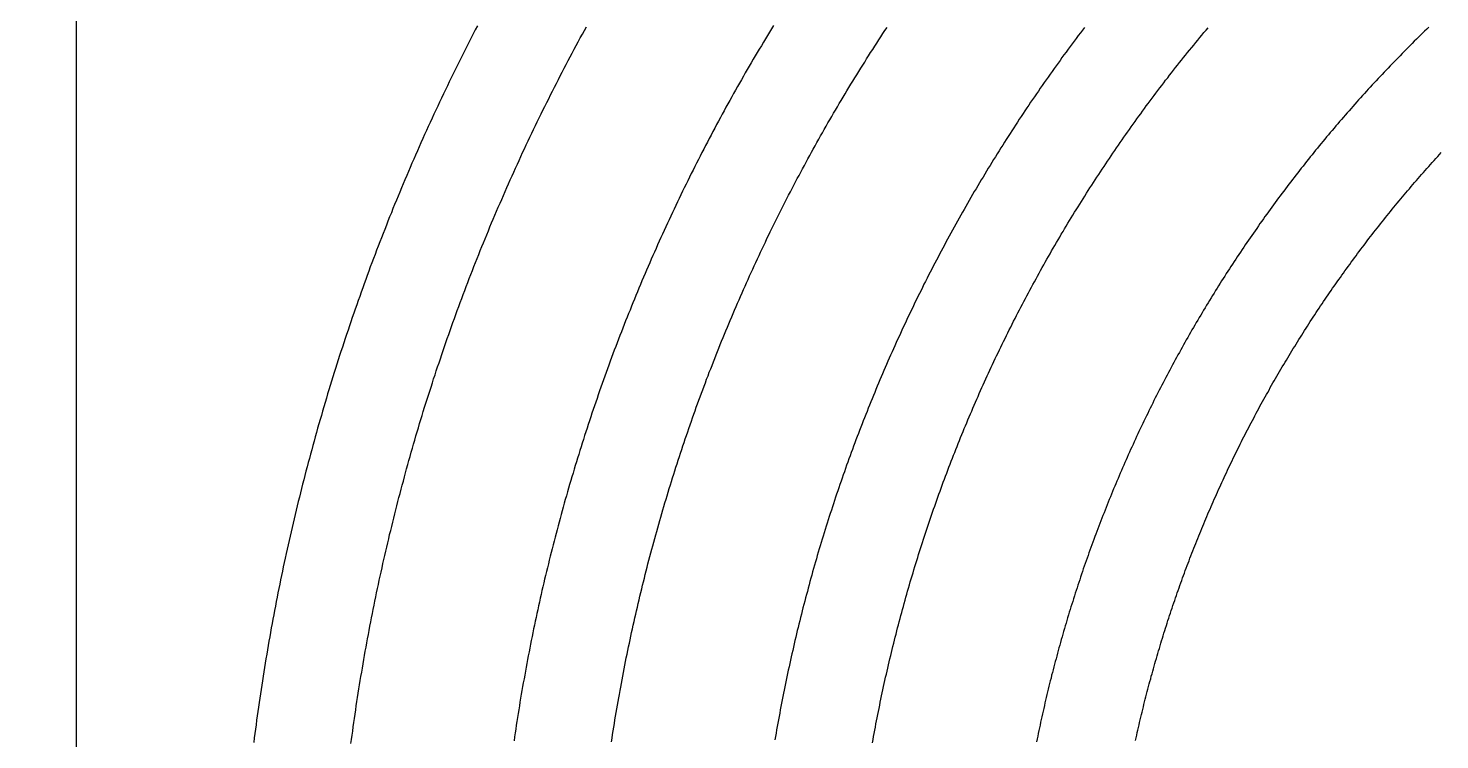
# Model space of a CAD drawing. Header units: inches. Extents: x -43479 to 56521, y -44741 to 59530.
# Drawn here: x -21951 to -20199, y 3316 to 4199 of the extents above; entities that cross this region are included whole.
import ezdxf

# ---------------------------------------------------------------- set-up
doc = ezdxf.new("R2010")
doc.units = ezdxf.units.IN
doc.header["$MEASUREMENT"] = 0

# ---------------------------------------------------------------- blocks, each defined once
blk = doc.blocks.new('kanishk_spiralEditV1')
for points in [[(5079.6, 2702.4), (5082.2, 2697.5), (5084.8, 2692.5), (5087.3, 2687.6), (5089.8, 2682.6), (5092.3, 2677.7), (5094.9, 2672.7), (5097.3, 2667.7), (5099.8, 2662.7), (5102.3, 2657.8), (5104.8, 2652.8), (5107.2, 2647.8), (5109.7, 2642.8), (5112.1, 2637.8), (5114.5, 2632.8), (5116.9, 2627.8), (5119.3, 2622.8), (5121.7, 2617.8), (5124.1, 2612.7), (5126.5, 2607.7), (5128.8, 2602.7), (5131.2, 2597.6), (5133.5, 2592.6), (5135.9, 2587.6), (5138.2, 2582.5), (5140.5, 2577.4), (5142.8, 2572.4), (5145.1, 2567.3), (5147.3, 2562.3), (5149.6, 2557.2), (5151.9, 2552.1), (5154.1, 2547), (5156.3, 2541.9), (5158.6, 2536.8), (5160.8, 2531.7), (5163, 2526.6), (5165.1, 2521.5), (5167.3, 2516.4), (5169.5, 2511.3), (5171.6, 2506.2), (5173.8, 2501.1), (5175.9, 2495.9), (5178, 2490.8), (5180.2, 2485.7), (5182.3, 2480.5), (5184.4, 2475.4), (5186.4, 2470.2), (5188.5, 2465.1), (5190.6, 2459.9), (5192.6, 2454.8), (5194.6, 2449.6), (5196.7, 2444.4), (5198.7, 2439.3), (5200.7, 2434.1), (5202.7, 2428.9), (5204.7, 2423.7), (5206.6, 2418.5), (5208.6, 2413.3), (5210.5, 2408.2), (5212.5, 2403), (5214.4, 2397.7), (5216.3, 2392.5), (5218.2, 2387.3), (5220.1, 2382.1), (5222, 2376.9), (5223.9, 2371.7), (5225.7, 2366.4), (5227.6, 2361.2), (5229.4, 2356), (5231.3, 2350.7), (5233.1, 2345.5), (5234.9, 2340.3), (5236.7, 2335), (5238.5, 2329.8), (5240.2, 2324.5), (5242, 2319.2), (5243.7, 2314), (5245.5, 2308.7), (5247.2, 2303.4), (5248.9, 2298.2), (5250.6, 2292.9), (5252.3, 2287.6), (5254, 2282.3), (5255.7, 2277.1), (5257.3, 2271.8), (5259, 2266.5), (5260.6, 2261.2), (5262.3, 2255.9), (5263.9, 2250.6), (5265.5, 2245.3), (5267.1, 2240), (5268.7, 2234.7), (5270.2, 2229.3), (5271.8, 2224), (5273.3, 2218.7), (5274.9, 2213.4), (5276.4, 2208), (5277.9, 2202.7), (5279.4, 2197.4), (5280.9, 2192.1), (5282.4, 2186.7), (5283.9, 2181.4), (5285.3, 2176), (5286.8, 2170.7), (5288.2, 2165.3), (5289.6, 2160), (5291.1, 2154.6), (5292.5, 2149.3), (5293.9, 2143.9), (5295.2, 2138.5), (5296.6, 2133.2), (5298, 2127.8), (5299.3, 2122.4), (5300.6, 2117.1), (5302, 2111.7), (5303.3, 2106.3), (5304.6, 2100.9), (5305.9, 2095.5), (5307.1, 2090.2), (5308.4, 2084.8), (5309.7, 2079.4), (5310.9, 2074), (5312.2, 2068.6), (5313.4, 2063.2), (5314.6, 2057.8), (5315.8, 2052.4), (5317, 2047), (5318.1, 2041.6), (5319.3, 2036.2), (5320.5, 2030.7), (5321.6, 2025.3), (5322.7, 2019.9), (5323.9, 2014.5), (5325, 2009.1), (5326.1, 2003.7), (5327.2, 1998.2), (5328.2, 1992.8), (5329.3, 1987.4), (5330.3, 1981.9), (5331.4, 1976.5), (5332.4, 1971.1), (5333.4, 1965.6), (5334.4, 1960.2), (5335.4, 1954.8), (5336.4, 1949.3), (5337.4, 1943.9), (5338.3, 1938.4), (5339.3, 1933), (5340.2, 1927.5), (5341.1, 1922.1), (5342.1, 1916.6), (5343, 1911.2), (5343.9, 1905.7), (5344.7, 1900.3), (5345.6, 1894.8), (5346.5, 1889.3), (5347.3, 1883.9), (5348.1, 1878.4), (5349, 1872.9), (5349.8, 1867.5), (5350.6, 1862), (5351.4, 1856.5), (5352.1, 1851.1), (5352.9, 1845.6), (5353.7, 1840.1), (5354.4, 1834.6), (5355.1, 1829.2), (5355.8, 1823.7), (5356.6, 1818.2), (5357.2, 1812.7)], [(4711.9, 2702.8), (4714.5, 2698.7), (4717, 2694.5), (4719.6, 2690.3), (4722.1, 2686.1), (4724.6, 2681.9), (4727.1, 2677.7), (4729.7, 2673.5), (4732.2, 2669.3), (4734.7, 2665.1), (4737.1, 2660.9), (4739.6, 2656.6), (4742.1, 2652.4), (4744.5, 2648.2), (4747, 2643.9), (4749.4, 2639.7), (4751.9, 2635.4), (4754.3, 2631.2), (4756.7, 2626.9), (4759.1, 2622.6), (4761.5, 2618.4), (4763.9, 2614.1), (4766.3, 2609.8), (4768.6, 2605.5), (4771, 2601.2), (4773.3, 2597), (4775.7, 2592.7), (4778, 2588.4), (4780.3, 2584), (4782.7, 2579.7), (4785, 2575.4), (4787.3, 2571.1), (4789.5, 2566.8), (4791.8, 2562.4), (4794.1, 2558.1), (4796.3, 2553.8), (4798.6, 2549.4), (4800.8, 2545.1), (4803.1, 2540.7), (4805.3, 2536.4), (4807.5, 2532), (4809.7, 2527.6), (4811.9, 2523.3), (4814.1, 2518.9), (4816.3, 2514.5), (4818.4, 2510.1), (4820.6, 2505.7), (4822.7, 2501.3), (4824.9, 2496.9), (4827, 2492.5), (4829.1, 2488.1), (4831.2, 2483.7), (4833.3, 2479.3), (4835.4, 2474.9), (4837.5, 2470.5), (4839.6, 2466), (4841.6, 2461.6), (4843.7, 2457.2), (4845.7, 2452.7), (4847.8, 2448.3), (4849.8, 2443.8), (4851.8, 2439.4), (4853.8, 2434.9), (4855.8, 2430.5), (4857.8, 2426), (4859.8, 2421.5), (4861.7, 2417.1), (4863.7, 2412.6), (4865.7, 2408.1), (4867.6, 2403.6), (4869.5, 2399.1), (4871.5, 2394.7), (4873.4, 2390.2), (4875.3, 2385.7), (4877.2, 2381.2), (4879, 2376.6), (4880.9, 2372.1), (4882.8, 2367.6), (4884.6, 2363.1), (4886.5, 2358.6), (4888.3, 2354.1), (4890.1, 2349.5), (4892, 2345), (4893.8, 2340.5), (4895.6, 2335.9), (4897.4, 2331.4), (4899.1, 2326.8), (4900.9, 2322.3), (4902.7, 2317.7), (4904.4, 2313.2), (4906.2, 2308.6), (4907.9, 2304.1), (4909.6, 2299.5), (4911.3, 2294.9), (4913, 2290.4), (4914.7, 2285.8), (4916.4, 2281.2), (4918.1, 2276.6), (4919.7, 2272), (4921.4, 2267.4), (4923, 2262.8), (4924.7, 2258.2), (4926.3, 2253.6), (4927.9, 2249), (4929.5, 2244.4), (4931.1, 2239.8), (4932.7, 2235.2), (4934.3, 2230.6), (4935.8, 2226), (4937.4, 2221.4), (4938.9, 2216.7), (4940.5, 2212.1), (4942, 2207.5), (4943.5, 2202.8), (4945, 2198.2), (4946.5, 2193.6), (4948, 2188.9), (4949.5, 2184.3), (4950.9, 2179.6), (4952.4, 2175), (4953.8, 2170.3), (4955.3, 2165.7), (4956.7, 2161), (4958.1, 2156.4), (4959.5, 2151.7), (4960.9, 2147), (4962.3, 2142.4), (4963.7, 2137.7), (4965.1, 2133), (4966.4, 2128.3), (4967.8, 2123.6), (4969.1, 2119), (4970.5, 2114.3), (4971.8, 2109.6), (4973.1, 2104.9), (4974.4, 2100.2), (4975.7, 2095.5), (4977, 2090.8), (4978.2, 2086.1), (4979.5, 2081.4), (4980.7, 2076.7), (4982, 2072), (4983.2, 2067.3), (4984.4, 2062.6), (4985.6, 2057.9), (4986.8, 2053.1), (4988, 2048.4), (4989.2, 2043.7), (4990.4, 2039), (4991.5, 2034.2), (4992.7, 2029.5), (4993.8, 2024.8), (4995, 2020), (4996.1, 2015.3), (4997.2, 2010.6), (4998.3, 2005.8), (4999.4, 2001.1), (5000.5, 1996.4), (5001.6, 1991.6), (5002.6, 1986.9), (5003.7, 1982.1), (5004.7, 1977.4), (5005.7, 1972.6), (5006.8, 1967.8), (5007.8, 1963.1), (5008.8, 1958.3), (5009.8, 1953.6), (5010.7, 1948.8), (5011.7, 1944), (5012.7, 1939.3), (5013.6, 1934.5), (5014.6, 1929.7), (5015.5, 1925), (5016.4, 1920.2), (5017.3, 1915.4), (5018.2, 1910.6), (5019.1, 1905.9), (5020, 1901.1), (5020.9, 1896.3), (5021.7, 1891.5), (5022.6, 1886.7), (5023.4, 1881.9), (5024.3, 1877.1), (5025.1, 1872.4), (5025.9, 1867.6), (5026.7, 1862.8), (5027.5, 1858), (5028.3, 1853.2), (5029, 1848.4), (5029.8, 1843.6), (5030.5, 1838.8), (5031.3, 1834), (5032, 1829.2), (5032.7, 1824.4), (5033.4, 1819.6), (5034.1, 1814.8)], [(4326, 2700.3), (4328.6, 2697), (4331.1, 2693.6), (4333.7, 2690.2), (4336.2, 2686.8), (4338.8, 2683.4), (4341.3, 2680), (4343.8, 2676.6), (4346.3, 2673.2), (4348.9, 2669.8), (4351.4, 2666.4), (4353.9, 2662.9), (4356.3, 2659.5), (4358.8, 2656.1), (4361.3, 2652.6), (4363.8, 2649.2), (4366.2, 2645.7), (4368.7, 2642.3), (4371.1, 2638.8), (4373.5, 2635.3), (4376, 2631.9), (4378.4, 2628.4), (4380.8, 2624.9), (4383.2, 2621.4), (4385.6, 2617.9), (4388, 2614.4), (4390.4, 2610.9), (4392.8, 2607.4), (4395.1, 2603.9), (4397.5, 2600.4), (4399.9, 2596.9), (4402.2, 2593.4), (4404.5, 2589.8), (4406.9, 2586.3), (4409.2, 2582.8), (4411.5, 2579.2), (4413.8, 2575.7), (4416.1, 2572.1), (4418.4, 2568.6), (4420.7, 2565), (4423, 2561.4), (4425.3, 2557.9), (4427.5, 2554.3), (4429.8, 2550.7), (4432, 2547.1), (4434.3, 2543.5), (4436.5, 2539.9), (4438.7, 2536.3), (4440.9, 2532.7), (4443.2, 2529.1), (4445.4, 2525.5), (4447.5, 2521.9), (4449.7, 2518.3), (4451.9, 2514.6), (4454.1, 2511), (4456.2, 2507.4), (4458.4, 2503.7), (4460.6, 2500.1), (4462.7, 2496.5), (4464.8, 2492.8), (4467, 2489.1), (4469.1, 2485.5), (4471.2, 2481.8), (4473.3, 2478.2), (4475.4, 2474.5), (4477.5, 2470.8), (4479.5, 2467.1), (4481.6, 2463.4), (4483.7, 2459.8), (4485.7, 2456.1), (4487.8, 2452.4), (4489.8, 2448.7), (4491.8, 2445), (4493.9, 2441.3), (4495.9, 2437.5), (4497.9, 2433.8), (4499.9, 2430.1), (4501.9, 2426.4), (4503.9, 2422.6), (4505.8, 2418.9), (4507.8, 2415.2), (4509.8, 2411.4), (4511.7, 2407.7), (4513.7, 2403.9), (4515.6, 2400.2), (4517.5, 2396.4), (4519.5, 2392.7), (4521.4, 2388.9), (4523.3, 2385.1), (4525.2, 2381.4), (4527.1, 2377.6), (4528.9, 2373.8), (4530.8, 2370), (4532.7, 2366.2), (4534.5, 2362.5), (4536.4, 2358.7), (4538.2, 2354.9), (4540, 2351.1), (4541.9, 2347.3), (4543.7, 2343.4), (4545.5, 2339.6), (4547.3, 2335.8), (4549.1, 2332), (4550.9, 2328.2), (4552.6, 2324.4), (4554.4, 2320.5), (4556.2, 2316.7), (4557.9, 2312.8), (4559.7, 2309), (4561.4, 2305.2), (4563.1, 2301.3), (4564.8, 2297.5), (4566.6, 2293.6), (4568.3, 2289.8), (4570, 2285.9), (4571.6, 2282), (4573.3, 2278.2), (4575, 2274.3), (4576.6, 2270.4), (4578.3, 2266.5), (4579.9, 2262.7), (4581.6, 2258.8), (4583.2, 2254.9), (4584.8, 2251), (4586.4, 2247.1), (4588, 2243.2), (4589.6, 2239.3), (4591.2, 2235.4), (4592.8, 2231.5), (4594.4, 2227.6), (4595.9, 2223.7), (4597.5, 2219.8), (4599, 2215.8), (4600.6, 2211.9), (4602.1, 2208), (4603.6, 2204.1), (4605.1, 2200.1), (4606.6, 2196.2), (4608.1, 2192.3), (4609.6, 2188.3), (4611.1, 2184.4), (4612.6, 2180.5), (4614, 2176.5), (4615.5, 2172.6), (4616.9, 2168.6), (4618.4, 2164.6), (4619.8, 2160.7), (4621.2, 2156.7), (4622.6, 2152.8), (4624, 2148.8), (4625.4, 2144.8), (4626.8, 2140.9), (4628.2, 2136.9), (4629.6, 2132.9), (4630.9, 2128.9), (4632.3, 2124.9), (4633.6, 2120.9), (4635, 2117), (4636.3, 2113), (4637.6, 2109), (4638.9, 2105), (4640.2, 2101), (4641.5, 2097), (4642.8, 2093), (4644.1, 2089), (4645.4, 2085), (4646.6, 2081), (4647.9, 2076.9), (4649.1, 2072.9), (4650.3, 2068.9), (4651.6, 2064.9), (4652.8, 2060.9), (4654, 2056.8), (4655.2, 2052.8), (4656.4, 2048.8), (4657.6, 2044.7), (4658.8, 2040.7), (4659.9, 2036.7), (4661.1, 2032.6), (4662.2, 2028.6), (4663.4, 2024.6), (4664.5, 2020.5), (4665.6, 2016.5), (4666.7, 2012.4), (4667.9, 2008.4), (4669, 2004.3), (4670, 2000.2), (4671.1, 1996.2), (4672.2, 1992.1), (4673.3, 1988.1), (4674.3, 1984), (4675.4, 1979.9), (4676.4, 1975.9), (4677.4, 1971.8), (4678.5, 1967.7), (4679.5, 1963.7), (4680.5, 1959.6), (4681.5, 1955.5), (4682.5, 1951.4), (4683.4, 1947.3), (4684.4, 1943.3), (4685.4, 1939.2), (4686.3, 1935.1), (4687.3, 1931), (4688.2, 1926.9), (4689.1, 1922.8), (4690, 1918.7), (4691, 1914.6), (4691.9, 1910.5), (4692.7, 1906.4), (4693.6, 1902.3), (4694.5, 1898.2), (4695.4, 1894.1), (4696.2, 1890), (4697.1, 1885.9), (4697.9, 1881.8), (4698.8, 1877.7), (4699.6, 1873.6), (4700.4, 1869.5), (4701.2, 1865.4), (4702, 1861.2), (4702.8, 1857.1), (4703.6, 1853), (4704.3, 1848.9), (4705.1, 1844.8), (4705.8, 1840.6), (4706.6, 1836.5), (4707.3, 1832.4), (4708.1, 1828.3), (4708.8, 1824.1), (4709.5, 1820), (4710.2, 1815.9)], [(3898.6, 2700.7), (3901.1, 2698.2), (3903.7, 2695.7), (3906.3, 2693.2), (3908.9, 2690.7), (3911.4, 2688.2), (3914, 2685.7), (3916.5, 2683.2), (3919.1, 2680.6), (3921.6, 2678.1), (3924.1, 2675.5), (3926.7, 2673), (3929.2, 2670.5), (3931.7, 2667.9), (3934.2, 2665.3), (3936.7, 2662.8), (3939.2, 2660.2), (3941.7, 2657.6), (3944.2, 2655), (3946.7, 2652.5), (3949.1, 2649.9), (3951.6, 2647.3), (3954.1, 2644.7), (3956.5, 2642.1), (3959, 2639.5), (3961.4, 2636.8), (3963.9, 2634.2), (3966.3, 2631.6), (3968.8, 2629), (3971.2, 2626.3), (3973.6, 2623.7), (3976, 2621.1), (3978.4, 2618.4), (3980.8, 2615.7), (3983.2, 2613.1), (3985.6, 2610.4), (3988, 2607.8), (3990.4, 2605.1), (3992.8, 2602.4), (3995.1, 2599.7), (3997.5, 2597), (3999.8, 2594.3), (4002.2, 2591.6), (4004.5, 2588.9), (4006.9, 2586.2), (4009.2, 2583.5), (4011.5, 2580.8), (4013.9, 2578.1), (4016.2, 2575.3), (4018.5, 2572.6), (4020.8, 2569.9), (4023.1, 2567.1), (4025.4, 2564.4), (4027.7, 2561.6), (4030, 2558.9), (4032.2, 2556.1), (4034.5, 2553.4), (4036.8, 2550.6), (4039, 2547.8), (4041.3, 2545.1), (4043.5, 2542.3), (4045.8, 2539.5), (4048, 2536.7), (4050.2, 2533.9), (4052.4, 2531.1), (4054.7, 2528.3), (4056.9, 2525.5), (4059.1, 2522.7), (4061.3, 2519.9), (4063.5, 2517), (4065.6, 2514.2), (4067.8, 2511.4), (4070, 2508.5), (4072.2, 2505.7), (4074.3, 2502.9), (4076.5, 2500), (4078.6, 2497.2), (4080.8, 2494.3), (4082.9, 2491.4), (4085, 2488.6), (4087.2, 2485.7), (4089.3, 2482.8), (4091.4, 2480), (4093.5, 2477.1), (4095.6, 2474.2), (4097.7, 2471.3), (4099.8, 2468.4), (4101.9, 2465.5), (4103.9, 2462.6), (4106, 2459.7), (4108.1, 2456.8), (4110.1, 2453.9), (4112.2, 2450.9), (4114.2, 2448), (4116.2, 2445.1), (4118.3, 2442.2), (4120.3, 2439.2), (4122.3, 2436.3), (4124.3, 2433.3), (4126.3, 2430.4), (4128.3, 2427.4), (4130.3, 2424.5), (4132.3, 2421.5), (4134.3, 2418.5), (4136.3, 2415.6), (4138.2, 2412.6), (4140.2, 2409.6), (4142.2, 2406.6), (4144.1, 2403.7), (4146.1, 2400.7), (4148, 2397.7), (4149.9, 2394.7), (4151.8, 2391.7), (4153.8, 2388.7), (4155.7, 2385.7), (4157.6, 2382.7), (4159.5, 2379.7), (4161.4, 2376.6), (4163.2, 2373.6), (4165.1, 2370.6), (4167, 2367.6), (4168.9, 2364.5), (4170.7, 2361.5), (4172.6, 2358.4), (4174.4, 2355.4), (4176.3, 2352.3), (4178.1, 2349.3), (4179.9, 2346.2), (4181.7, 2343.2), (4183.5, 2340.1), (4185.4, 2337.1), (4187.2, 2334), (4188.9, 2330.9), (4190.7, 2327.8), (4192.5, 2324.8), (4194.3, 2321.7), (4196.1, 2318.6), (4197.8, 2315.5), (4199.6, 2312.4), (4201.3, 2309.3), (4203.1, 2306.2), (4204.8, 2303.1), (4206.5, 2300), (4208.2, 2296.9), (4210, 2293.7), (4211.7, 2290.6), (4213.4, 2287.5), (4215.1, 2284.4), (4216.7, 2281.3), (4218.4, 2278.1), (4220.1, 2275), (4221.8, 2271.8), (4223.4, 2268.7), (4225.1, 2265.6), (4226.7, 2262.4), (4228.4, 2259.3), (4230, 2256.1), (4231.6, 2252.9), (4233.3, 2249.8), (4234.9, 2246.6), (4236.5, 2243.4), (4238.1, 2240.3), (4239.7, 2237.1), (4241.3, 2233.9), (4242.8, 2230.7), (4244.4, 2227.6), (4246, 2224.4), (4247.5, 2221.2), (4249.1, 2218), (4250.6, 2214.8), (4252.2, 2211.6), (4253.7, 2208.4), (4255.2, 2205.2), (4256.8, 2202), (4258.3, 2198.8), (4259.8, 2195.6), (4261.3, 2192.3), (4262.8, 2189.1), (4264.2, 2185.9), (4265.7, 2182.7), (4267.2, 2179.4), (4268.7, 2176.2), (4270.1, 2173), (4271.6, 2169.7), (4273, 2166.5), (4274.4, 2163.3), (4275.9, 2160), (4277.3, 2156.8), (4278.7, 2153.5), (4280.1, 2150.3), (4281.5, 2147), (4282.9, 2143.7), (4284.3, 2140.5), (4285.7, 2137.2), (4287.1, 2133.9), (4288.4, 2130.7), (4289.8, 2127.4), (4291.2, 2124.1), (4292.5, 2120.8), (4293.8, 2117.6), (4295.2, 2114.3), (4296.5, 2111), (4297.8, 2107.7), (4299.1, 2104.4), (4300.4, 2101.1), (4301.7, 2097.8), (4303, 2094.5), (4304.3, 2091.2), (4305.6, 2087.9), (4306.9, 2084.6), (4308.1, 2081.3), (4309.4, 2078), (4310.6, 2074.7), (4311.9, 2071.4), (4313.1, 2068.1), (4314.3, 2064.7), (4315.5, 2061.4), (4316.8, 2058.1), (4318, 2054.8), (4319.2, 2051.4), (4320.4, 2048.1), (4321.5, 2044.8), (4322.7, 2041.4), (4323.9, 2038.1), (4325.1, 2034.7), (4326.2, 2031.4), (4327.4, 2028.1), (4328.5, 2024.7), (4329.6, 2021.4), (4330.8, 2018), (4331.9, 2014.6), (4333, 2011.3), (4334.1, 2007.9), (4335.2, 2004.6), (4336.3, 2001.2), (4337.4, 1997.8), (4338.5, 1994.5), (4339.5, 1991.1), (4340.6, 1987.7), (4341.7, 1984.4), (4342.7, 1981), (4343.8, 1977.6), (4344.8, 1974.2), (4345.8, 1970.9), (4346.9, 1967.5), (4347.9, 1964.1), (4348.9, 1960.7), (4349.9, 1957.3), (4350.9, 1953.9), (4351.9, 1950.5), (4352.8, 1947.1), (4353.8, 1943.7), (4354.8, 1940.3), (4355.7, 1936.9), (4356.7, 1933.5), (4357.6, 1930.1), (4358.6, 1926.7), (4359.5, 1923.3), (4360.4, 1919.9), (4361.3, 1916.5), (4362.2, 1913.1), (4363.1, 1909.7), (4364, 1906.3), (4364.9, 1902.9), (4365.8, 1899.4), (4366.7, 1896), (4367.5, 1892.6), (4368.4, 1889.2), (4369.2, 1885.7), (4370.1, 1882.3), (4370.9, 1878.9), (4371.7, 1875.5), (4372.6, 1872), (4373.4, 1868.6), (4374.2, 1865.2), (4375, 1861.7), (4375.8, 1858.3), (4376.5, 1854.9), (4377.3, 1851.4), (4378.1, 1848), (4378.9, 1844.5), (4379.6, 1841.1), (4380.4, 1837.6), (4381.1, 1834.2), (4381.8, 1830.7), (4382.6, 1827.3), (4383.3, 1823.8), (4384, 1820.4), (4384.7, 1816.9), (4385.4, 1813.5)], [(4262.5, 1815.2), (4261.8, 1818.4), (4261.1, 1821.6), (4260.4, 1824.8), (4259.7, 1828), (4258.9, 1831.2), (4258.2, 1834.3), (4257.5, 1837.5), (4256.7, 1840.7), (4256, 1843.9), (4255.2, 1847.1), (4254.4, 1850.3), (4253.6, 1853.5), (4252.9, 1856.7), (4252.1, 1859.8), (4251.3, 1863), (4250.5, 1866.2), (4249.7, 1869.4), (4248.9, 1872.5), (4248, 1875.7), (4247.2, 1878.9), (4246.4, 1882.1), (4245.5, 1885.2), (4244.7, 1888.4), (4243.8, 1891.6), (4243, 1894.7), (4242.1, 1897.9), (4241.2, 1901.1), (4240.3, 1904.2), (4239.4, 1907.4), (4238.6, 1910.5), (4237.7, 1913.7), (4236.7, 1916.8), (4235.8, 1920), (4234.9, 1923.1), (4234, 1926.3), (4233, 1929.4), (4232.1, 1932.6), (4231.2, 1935.7), (4230.2, 1938.9), (4229.2, 1942), (4228.3, 1945.1), (4227.3, 1948.3), (4226.3, 1951.4), (4225.3, 1954.5), (4224.3, 1957.7), (4223.3, 1960.8), (4222.3, 1963.9), (4221.3, 1967), (4220.3, 1970.2), (4219.2, 1973.3), (4218.2, 1976.4), (4217.2, 1979.5), (4216.1, 1982.6), (4215.1, 1985.8), (4214, 1988.9), (4212.9, 1992), (4211.9, 1995.1), (4210.8, 1998.2), (4209.7, 2001.3), (4208.6, 2004.4), (4207.5, 2007.5), (4206.4, 2010.6), (4205.3, 2013.7), (4204.2, 2016.8), (4203, 2019.9), (4201.9, 2022.9), (4200.8, 2026), (4199.6, 2029.1), (4198.5, 2032.2), (4197.3, 2035.3), (4196.1, 2038.3), (4195, 2041.4), (4193.8, 2044.5), (4192.6, 2047.6), (4191.4, 2050.6), (4190.2, 2053.7), (4189, 2056.8), (4187.8, 2059.8), (4186.6, 2062.9), (4185.3, 2065.9), (4184.1, 2069), (4182.9, 2072), (4181.6, 2075.1), (4180.4, 2078.1), (4179.1, 2081.2), (4177.9, 2084.2), (4176.6, 2087.3), (4175.3, 2090.3), (4174, 2093.3), (4172.7, 2096.4), (4171.4, 2099.4), (4170.1, 2102.4), (4168.8, 2105.4), (4167.5, 2108.5), (4166.2, 2111.5), (4164.9, 2114.5), (4163.5, 2117.5), (4162.2, 2120.5), (4160.8, 2123.5), (4159.5, 2126.5), (4158.1, 2129.5), (4156.8, 2132.5), (4155.4, 2135.5), (4154, 2138.5), (4152.6, 2141.5), (4151.2, 2144.5), (4149.8, 2147.5), (4148.4, 2150.5), (4147, 2153.5), (4145.6, 2156.4), (4144.2, 2159.4), (4142.7, 2162.4), (4141.3, 2165.4), (4139.9, 2168.3), (4138.4, 2171.3), (4137, 2174.3), (4135.5, 2177.2), (4134, 2180.2), (4132.6, 2183.1), (4131.1, 2186.1), (4129.6, 2189), (4128.1, 2192), (4126.6, 2194.9), (4125.1, 2197.9), (4123.6, 2200.8), (4122.1, 2203.7), (4120.5, 2206.6), (4119, 2209.6), (4117.5, 2212.5), (4115.9, 2215.4), (4114.4, 2218.3), (4112.8, 2221.3), (4111.3, 2224.2), (4109.7, 2227.1), (4108.1, 2230), (4106.5, 2232.9), (4105, 2235.8), (4103.4, 2238.7), (4101.8, 2241.6), (4100.2, 2244.5), (4098.5, 2247.3), (4096.9, 2250.2), (4095.3, 2253.1), (4093.7, 2256), (4092, 2258.9), (4090.4, 2261.7), (4088.7, 2264.6), (4087.1, 2267.5), (4085.4, 2270.3), (4083.8, 2273.2), (4082.1, 2276), (4080.4, 2278.9), (4078.7, 2281.7), (4077, 2284.6), (4075.3, 2287.4), (4073.6, 2290.3), (4071.9, 2293.1), (4070.2, 2295.9), (4068.5, 2298.7), (4066.8, 2301.6), (4065, 2304.4), (4063.3, 2307.2), (4061.5, 2310), (4059.8, 2312.8), (4058, 2315.6), (4056.3, 2318.4), (4054.5, 2321.2), (4052.7, 2324), (4050.9, 2326.8), (4049.2, 2329.6), (4047.4, 2332.4), (4045.6, 2335.2), (4043.8, 2338), (4042, 2340.7), (4040.1, 2343.5), (4038.3, 2346.3), (4036.5, 2349), (4034.7, 2351.8), (4032.8, 2354.5), (4031, 2357.3), (4029.1, 2360.1), (4027.3, 2362.8), (4025.4, 2365.5), (4023.5, 2368.3), (4021.6, 2371), (4019.8, 2373.7), (4017.9, 2376.5), (4016, 2379.2), (4014.1, 2381.9), (4012.2, 2384.6), (4010.3, 2387.3), (4008.3, 2390), (4006.4, 2392.7), (4004.5, 2395.4), (4002.6, 2398.1), (4000.6, 2400.8), (3998.7, 2403.5), (3996.7, 2406.2), (3994.8, 2408.9), (3992.8, 2411.6), (3990.8, 2414.2), (3988.9, 2416.9), (3986.9, 2419.6), (3984.9, 2422.2), (3982.9, 2424.9), (3980.9, 2427.5), (3978.9, 2430.2), (3976.9, 2432.8), (3974.9, 2435.5), (3972.9, 2438.1), (3970.8, 2440.7), (3968.8, 2443.4), (3966.8, 2446), (3964.7, 2448.6), (3962.7, 2451.2), (3960.6, 2453.8), (3958.6, 2456.4), (3956.5, 2459), (3954.4, 2461.6), (3952.4, 2464.2), (3950.3, 2466.8), (3948.2, 2469.4), (3946.1, 2472), (3944, 2474.6), (3941.9, 2477.2), (3939.8, 2479.7), (3937.7, 2482.3), (3935.5, 2484.9), (3933.4, 2487.4), (3931.3, 2490), (3929.1, 2492.5), (3927, 2495.1), (3924.9, 2497.6), (3922.7, 2500.1), (3920.5, 2502.7), (3918.4, 2505.2), (3916.2, 2507.7), (3914, 2510.2), (3911.9, 2512.7), (3909.7, 2515.2), (3907.5, 2517.8), (3905.3, 2520.3), (3903.1, 2522.8), (3900.9, 2525.2), (3898.7, 2527.7), (3896.4, 2530.2), (3894.2, 2532.7), (3892, 2535.2), (3889.8, 2537.6), (3887.5, 2540.1), (3885.3, 2542.6), (3883, 2545)], [(4589.1, 1812.3), (4588.4, 1816.2), (4587.7, 1820.1), (4587, 1823.9), (4586.2, 1827.8), (4585.5, 1831.7), (4584.8, 1835.6), (4584, 1839.4), (4583.3, 1843.3), (4582.5, 1847.2), (4581.8, 1851), (4581, 1854.9), (4580.2, 1858.8), (4579.4, 1862.6), (4578.6, 1866.5), (4577.8, 1870.3), (4577, 1874.2), (4576.2, 1878), (4575.3, 1881.9), (4574.5, 1885.8), (4573.6, 1889.6), (4572.8, 1893.5), (4571.9, 1897.3), (4571, 1901.2), (4570.2, 1905), (4569.3, 1908.8), (4568.4, 1912.7), (4567.5, 1916.5), (4566.5, 1920.4), (4565.6, 1924.2), (4564.7, 1928), (4563.8, 1931.9), (4562.8, 1935.7), (4561.9, 1939.5), (4560.9, 1943.4), (4559.9, 1947.2), (4558.9, 1951), (4558, 1954.8), (4557, 1958.6), (4556, 1962.5), (4554.9, 1966.3), (4553.9, 1970.1), (4552.9, 1973.9), (4551.9, 1977.7), (4550.8, 1981.5), (4549.8, 1985.3), (4548.7, 1989.1), (4547.6, 1992.9), (4546.6, 1996.8), (4545.5, 2000.5), (4544.4, 2004.3), (4543.3, 2008.1), (4542.2, 2011.9), (4541.1, 2015.7), (4540, 2019.5), (4538.8, 2023.3), (4537.7, 2027.1), (4536.5, 2030.9), (4535.4, 2034.6), (4534.2, 2038.4), (4533, 2042.2), (4531.9, 2046), (4530.7, 2049.7), (4529.5, 2053.5), (4528.3, 2057.3), (4527.1, 2061), (4525.9, 2064.8), (4524.6, 2068.6), (4523.4, 2072.3), (4522.1, 2076.1), (4520.9, 2079.8), (4519.6, 2083.6), (4518.4, 2087.3), (4517.1, 2091.1), (4515.8, 2094.8), (4514.5, 2098.6), (4513.2, 2102.3), (4511.9, 2106), (4510.6, 2109.8), (4509.3, 2113.5), (4508, 2117.2), (4506.6, 2120.9), (4505.3, 2124.7), (4503.9, 2128.4), (4502.6, 2132.1), (4501.2, 2135.8), (4499.8, 2139.5), (4498.4, 2143.2), (4497, 2146.9), (4495.6, 2150.6), (4494.2, 2154.3), (4492.8, 2158), (4491.4, 2161.7), (4490, 2165.4), (4488.5, 2169.1), (4487.1, 2172.8), (4485.6, 2176.5), (4484.1, 2180.2), (4482.7, 2183.8), (4481.2, 2187.5), (4479.7, 2191.2), (4478.2, 2194.9), (4476.7, 2198.5), (4475.2, 2202.2), (4473.7, 2205.9), (4472.2, 2209.5), (4470.6, 2213.2), (4469.1, 2216.8), (4467.5, 2220.5), (4466, 2224.1), (4464.4, 2227.8), (4462.8, 2231.4), (4461.3, 2235), (4459.7, 2238.7), (4458.1, 2242.3), (4456.5, 2245.9), (4454.9, 2249.5), (4453.3, 2253.2), (4451.6, 2256.8), (4450, 2260.4), (4448.4, 2264), (4446.7, 2267.6), (4445, 2271.2), (4443.4, 2274.8), (4441.7, 2278.4), (4440, 2282), (4438.3, 2285.6), (4436.7, 2289.2), (4435, 2292.8), (4433.2, 2296.4), (4431.5, 2299.9), (4429.8, 2303.5), (4428.1, 2307.1), (4426.3, 2310.6), (4424.6, 2314.2), (4422.8, 2317.8), (4421.1, 2321.3), (4419.3, 2324.9), (4417.5, 2328.4), (4415.7, 2332), (4413.9, 2335.5), (4412.1, 2339.1), (4410.3, 2342.6), (4408.5, 2346.1), (4406.7, 2349.7), (4404.9, 2353.2), (4403, 2356.7), (4401.2, 2360.2), (4399.3, 2363.7), (4397.5, 2367.2), (4395.6, 2370.8), (4393.7, 2374.3), (4391.8, 2377.8), (4389.9, 2381.3), (4388, 2384.7), (4386.1, 2388.2), (4384.2, 2391.7), (4382.3, 2395.2), (4380.4, 2398.7), (4378.5, 2402.1), (4376.5, 2405.6), (4374.6, 2409.1), (4372.6, 2412.5), (4370.6, 2416), (4368.7, 2419.4), (4366.7, 2422.9), (4364.7, 2426.3), (4362.7, 2429.8), (4360.7, 2433.2), (4358.7, 2436.7), (4356.7, 2440.1), (4354.7, 2443.5), (4352.6, 2446.9), (4350.6, 2450.3), (4348.6, 2453.8), (4346.5, 2457.2), (4344.4, 2460.6), (4342.4, 2464), (4340.3, 2467.4), (4338.2, 2470.8), (4336.1, 2474.1), (4334, 2477.5), (4331.9, 2480.9), (4329.8, 2484.3), (4327.7, 2487.7), (4325.6, 2491), (4323.5, 2494.4), (4321.3, 2497.7), (4319.2, 2501.1), (4317, 2504.5), (4314.9, 2507.8), (4312.7, 2511.1), (4310.5, 2514.5), (4308.3, 2517.8), (4306.1, 2521.1), (4304, 2524.5), (4301.7, 2527.8), (4299.5, 2531.1), (4297.3, 2534.4), (4295.1, 2537.7), (4292.9, 2541), (4290.6, 2544.3), (4288.4, 2547.6), (4286.1, 2550.9), (4283.9, 2554.2), (4281.6, 2557.4), (4279.3, 2560.7), (4277.1, 2564), (4274.8, 2567.3), (4272.5, 2570.5), (4270.2, 2573.8), (4267.9, 2577), (4265.6, 2580.3), (4263.2, 2583.5), (4260.9, 2586.7), (4258.6, 2590), (4256.2, 2593.2), (4253.9, 2596.4), (4251.5, 2599.6), (4249.2, 2602.9), (4246.8, 2606.1), (4244.4, 2609.3), (4242, 2612.5), (4239.6, 2615.7), (4237.2, 2618.9), (4234.8, 2622), (4232.4, 2625.2), (4230, 2628.4), (4227.6, 2631.6), (4225.2, 2634.7), (4222.7, 2637.9), (4220.3, 2641), (4217.8, 2644.2), (4215.4, 2647.3), (4212.9, 2650.5), (4210.4, 2653.6), (4208, 2656.7), (4205.5, 2659.9), (4203, 2663), (4200.5, 2666.1), (4198, 2669.2), (4195.5, 2672.3), (4192.9, 2675.4), (4190.4, 2678.5), (4187.9, 2681.6), (4185.4, 2684.7), (4182.8, 2687.8), (4180.3, 2690.8), (4177.7, 2693.9), (4175.1, 2697), (4172.6, 2700)], [(4913.1, 1813.2), (4912.4, 1817.8), (4911.7, 1822.3), (4911, 1826.9), (4910.3, 1831.4), (4909.5, 1836), (4908.8, 1840.5), (4908, 1845.1), (4907.3, 1849.6), (4906.5, 1854.2), (4905.7, 1858.7), (4904.9, 1863.3), (4904.1, 1867.8), (4903.3, 1872.3), (4902.5, 1876.9), (4901.6, 1881.4), (4900.8, 1885.9), (4900, 1890.5), (4899.1, 1895), (4898.2, 1899.5), (4897.4, 1904), (4896.5, 1908.6), (4895.6, 1913.1), (4894.7, 1917.6), (4893.7, 1922.1), (4892.8, 1926.7), (4891.9, 1931.2), (4890.9, 1935.7), (4890, 1940.2), (4889, 1944.7), (4888.1, 1949.2), (4887.1, 1953.7), (4886.1, 1958.2), (4885.1, 1962.7), (4884.1, 1967.2), (4883, 1971.7), (4882, 1976.2), (4881, 1980.7), (4879.9, 1985.2), (4878.9, 1989.7), (4877.8, 1994.2), (4876.7, 1998.7), (4875.6, 2003.2), (4874.5, 2007.7), (4873.4, 2012.1), (4872.3, 2016.6), (4871.2, 2021.1), (4870.1, 2025.6), (4868.9, 2030.1), (4867.8, 2034.5), (4866.6, 2039), (4865.4, 2043.5), (4864.3, 2047.9), (4863.1, 2052.4), (4861.9, 2056.8), (4860.7, 2061.3), (4859.4, 2065.8), (4858.2, 2070.2), (4857, 2074.7), (4855.7, 2079.1), (4854.5, 2083.6), (4853.2, 2088), (4851.9, 2092.4), (4850.6, 2096.9), (4849.3, 2101.3), (4848, 2105.7), (4846.7, 2110.2), (4845.4, 2114.6), (4844.1, 2119), (4842.7, 2123.5), (4841.4, 2127.9), (4840, 2132.3), (4838.7, 2136.7), (4837.3, 2141.1), (4835.9, 2145.5), (4834.5, 2149.9), (4833.1, 2154.3), (4831.7, 2158.7), (4830.3, 2163.1), (4828.8, 2167.5), (4827.4, 2171.9), (4825.9, 2176.3), (4824.5, 2180.7), (4823, 2185.1), (4821.5, 2189.5), (4820, 2193.9), (4818.5, 2198.2), (4817, 2202.6), (4815.5, 2207), (4814, 2211.3), (4812.4, 2215.7), (4810.9, 2220.1), (4809.3, 2224.4), (4807.8, 2228.8), (4806.2, 2233.1), (4804.6, 2237.5), (4803, 2241.8), (4801.4, 2246.2), (4799.8, 2250.5), (4798.2, 2254.9), (4796.6, 2259.2), (4795, 2263.5), (4793.3, 2267.8), (4791.7, 2272.2), (4790, 2276.5), (4788.3, 2280.8), (4786.6, 2285.1), (4784.9, 2289.4), (4783.2, 2293.7), (4781.5, 2298), (4779.8, 2302.3), (4778.1, 2306.6), (4776.4, 2310.9), (4774.6, 2315.2), (4772.9, 2319.5), (4771.1, 2323.8), (4769.3, 2328.1), (4767.5, 2332.3), (4765.7, 2336.6), (4763.9, 2340.9), (4762.1, 2345.2), (4760.3, 2349.4), (4758.5, 2353.7), (4756.7, 2357.9), (4754.8, 2362.2), (4753, 2366.4), (4751.1, 2370.7), (4749.2, 2374.9), (4747.3, 2379.1), (4745.5, 2383.4), (4743.6, 2387.6), (4741.6, 2391.8), (4739.7, 2396.1), (4737.8, 2400.3), (4735.9, 2404.5), (4733.9, 2408.7), (4732, 2412.9), (4730, 2417.1), (4728, 2421.3), (4726.1, 2425.5), (4724.1, 2429.7), (4722.1, 2433.9), (4720.1, 2438.1), (4718.1, 2442.2), (4716, 2446.4), (4714, 2450.6), (4712, 2454.7), (4709.9, 2458.9), (4707.9, 2463.1), (4705.8, 2467.2), (4703.7, 2471.4), (4701.6, 2475.5), (4699.5, 2479.6), (4697.4, 2483.8), (4695.3, 2487.9), (4693.2, 2492), (4691.1, 2496.2), (4688.9, 2500.3), (4686.8, 2504.4), (4684.6, 2508.5), (4682.5, 2512.6), (4680.3, 2516.7), (4678.1, 2520.8), (4675.9, 2524.9), (4673.7, 2529), (4671.5, 2533.1), (4669.3, 2537.2), (4667.1, 2541.2), (4664.8, 2545.3), (4662.6, 2549.4), (4660.3, 2553.5), (4658.1, 2557.5), (4655.8, 2561.6), (4653.5, 2565.6), (4651.3, 2569.7), (4649, 2573.7), (4646.7, 2577.7), (4644.4, 2581.8), (4642, 2585.8), (4639.7, 2589.8), (4637.4, 2593.8), (4635, 2597.8), (4632.7, 2601.8), (4630.3, 2605.8), (4627.9, 2609.8), (4625.6, 2613.8), (4623.2, 2617.8), (4620.8, 2621.8), (4618.4, 2625.8), (4616, 2629.8), (4613.5, 2633.7), (4611.1, 2637.7), (4608.7, 2641.7), (4606.2, 2645.6), (4603.8, 2649.6), (4601.3, 2653.5), (4598.8, 2657.4), (4596.4, 2661.4), (4593.9, 2665.3), (4591.4, 2669.2), (4588.9, 2673.1), (4586.4, 2677.1), (4583.8, 2681), (4581.3, 2684.9), (4578.8, 2688.8), (4576.2, 2692.7), (4573.7, 2696.5), (4571.1, 2700.4)], [(5236.5, 1811.1), (5235.8, 1816.4), (5235.1, 1821.6), (5234.4, 1826.8), (5233.7, 1832), (5232.9, 1837.3), (5232.2, 1842.5), (5231.4, 1847.7), (5230.6, 1852.9), (5229.9, 1858.1), (5229.1, 1863.4), (5228.3, 1868.6), (5227.5, 1873.8), (5226.6, 1879), (5225.8, 1884.2), (5225, 1889.4), (5224.1, 1894.6), (5223.2, 1899.8), (5222.3, 1905), (5221.5, 1910.2), (5220.6, 1915.4), (5219.6, 1920.6), (5218.7, 1925.8), (5217.8, 1931), (5216.8, 1936.2), (5215.9, 1941.4), (5214.9, 1946.6), (5213.9, 1951.8), (5213, 1957), (5212, 1962.2), (5211, 1967.4), (5209.9, 1972.5), (5208.9, 1977.7), (5207.9, 1982.9), (5206.8, 1988.1), (5205.7, 1993.2), (5204.7, 1998.4), (5203.6, 2003.6), (5202.5, 2008.8), (5201.4, 2013.9), (5200.3, 2019.1), (5199.1, 2024.2), (5198, 2029.4), (5196.8, 2034.6), (5195.7, 2039.7), (5194.5, 2044.9), (5193.3, 2050), (5192.1, 2055.2), (5190.9, 2060.3), (5189.7, 2065.5), (5188.5, 2070.6), (5187.2, 2075.7), (5186, 2080.9), (5184.7, 2086), (5183.5, 2091.1), (5182.2, 2096.3), (5180.9, 2101.4), (5179.6, 2106.5), (5178.3, 2111.6), (5176.9, 2116.8), (5175.6, 2121.9), (5174.3, 2127), (5172.9, 2132.1), (5171.5, 2137.2), (5170.2, 2142.3), (5168.8, 2147.4), (5167.4, 2152.5), (5166, 2157.6), (5164.5, 2162.7), (5163.1, 2167.8), (5161.7, 2172.9), (5160.2, 2178), (5158.8, 2183.1), (5157.3, 2188.1), (5155.8, 2193.2), (5154.3, 2198.3), (5152.8, 2203.4), (5151.3, 2208.4), (5149.7, 2213.5), (5148.2, 2218.6), (5146.7, 2223.6), (5145.1, 2228.7), (5143.5, 2233.7), (5141.9, 2238.8), (5140.4, 2243.8), (5138.8, 2248.9), (5137.1, 2253.9), (5135.5, 2258.9), (5133.9, 2264), (5132.2, 2269), (5130.6, 2274), (5128.9, 2279.1), (5127.2, 2284.1), (5125.5, 2289.1), (5123.9, 2294.1), (5122.1, 2299.1), (5120.4, 2304.1), (5118.7, 2309.2), (5117, 2314.2), (5115.2, 2319.2), (5113.4, 2324.1), (5111.7, 2329.1), (5109.9, 2334.1), (5108.1, 2339.1), (5106.3, 2344.1), (5104.5, 2349.1), (5102.6, 2354), (5100.8, 2359), (5099, 2364), (5097.1, 2368.9), (5095.2, 2373.9), (5093.4, 2378.9), (5091.5, 2383.8), (5089.6, 2388.8), (5087.7, 2393.7), (5085.8, 2398.6), (5083.8, 2403.6), (5081.9, 2408.5), (5079.9, 2413.4), (5078, 2418.4), (5076, 2423.3), (5074, 2428.2), (5072, 2433.1), (5070, 2438), (5068, 2442.9), (5066, 2447.8), (5064, 2452.7), (5061.9, 2457.6), (5059.9, 2462.5), (5057.8, 2467.4), (5055.7, 2472.3), (5053.6, 2477.1), (5051.5, 2482), (5049.4, 2486.9), (5047.3, 2491.7), (5045.2, 2496.6), (5043.1, 2501.5), (5040.9, 2506.3), (5038.8, 2511.2), (5036.6, 2516), (5034.4, 2520.8), (5032.2, 2525.7), (5030, 2530.5), (5027.8, 2535.3), (5025.6, 2540.1), (5023.4, 2545), (5021.1, 2549.8), (5018.9, 2554.6), (5016.6, 2559.4), (5014.4, 2564.2), (5012.1, 2569), (5009.8, 2573.8), (5007.5, 2578.5), (5005.2, 2583.3), (5002.9, 2588.1), (5000.5, 2592.9), (4998.2, 2597.6), (4995.9, 2602.4), (4993.5, 2607.2), (4991.1, 2611.9), (4988.7, 2616.7), (4986.4, 2621.4), (4984, 2626.1), (4981.5, 2630.9), (4979.1, 2635.6), (4976.7, 2640.3), (4974.3, 2645), (4971.8, 2649.7), (4969.3, 2654.4), (4966.9, 2659.2), (4964.4, 2663.8), (4961.9, 2668.5), (4959.4, 2673.2), (4956.9, 2677.9), (4954.4, 2682.6), (4951.8, 2687.3), (4949.3, 2691.9), (4946.8, 2696.6), (4944.2, 2701.2)], [(5577.3, 1427), (5577.3, 4777)]]:
    blk.add_lwpolyline(points)

msp = doc.modelspace()

# ---------------------------------------------------------------- linework, layer by layer
msp.add_circle((6520.5, 9529.6), 50000)

# ---------------------------------------------------------------- block references
at = {"xscale": -1, "rotation": 359.9999999999722}
msp.add_blockref('kanishk_spiralEditV1', (-16314.1, 1500), dxfattribs=at)

doc.saveas('drawing.dxf')
